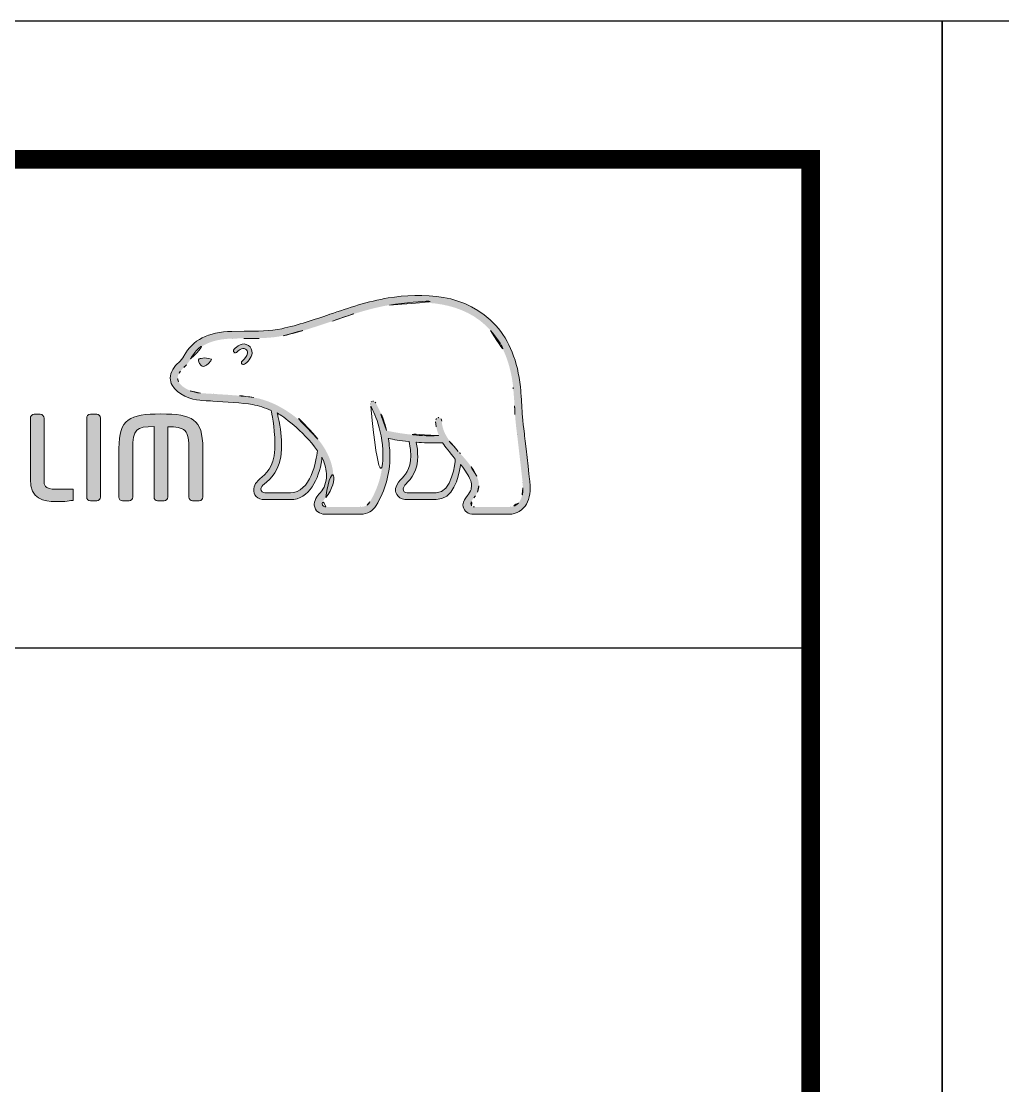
# Model space of a CAD drawing. Extents: x 16296675745 to 16296677481, y -37409619395 to -37409618123.
# Drawn here: x 16296676390.7 to 16296676469.4, y -37409618310.9 to -37409618225.6 of the extents above; entities that cross this region are included whole.
import ezdxf

# ---------------------------------------------------------------- set-up
doc = ezdxf.new("R2010")
doc.units = 0
doc.header["$LTSCALE"] = 10
doc.header["$MEASUREMENT"] = 0
doc.layers.get('0').update_dxf_attribs({"linetype": 'CONTINUOUS'})
doc.layers.add('레이어 1', color=7, linetype='CONTINUOUS', lineweight=0)

msp = doc.modelspace()

# ---------------------------------------------------------------- hatches: boundary and pattern name
at = {"layer": '레이어 1'}
h = msp.add_hatch(color=5, dxfattribs=at)
h.dxf.hatch_style = 1
edge = h.paths.add_edge_path(flags=16)
edge.add_spline(control_points=[(16296676430.548559, -37409618264.214821), (16296676430.26503, -37409618264.528687), (16296676429.90872, -37409618264.531502), (16296676429.893299, -37409618264.531502), (16296676429.893299, -37409618264.531502), (16296676427.039089, -37409618264.531502), (16296676427.039089, -37409618264.531502), (16296676426.934231, -37409618264.531502), (16296676426.854099, -37409618264.505203), (16296676426.80221, -37409618264.453979), (16296676426.75889, -37409618264.411552), (16296676426.73785, -37409618264.347023), (16296676426.73785, -37409618264.267067), (16296676426.73785, -37409618264.10611), (16296676426.85535, -37409618263.958122), (16296676426.980181, -37409618263.801018), (16296676427.0959, -37409618263.652344), (16296676427.205839, -37409618263.51136), (16296676427.267389, -37409618263.33812), (16296676427.42362, -37409618262.917664), (16296676427.40765, -37409618262.469116), (16296676427.2211, -37409618262.073914), (16296676426.884081, -37409618261.358856), (16296676426.384029, -37409618260.797073), (16296676425.89938, -37409618260.254204), (16296676425.89938, -37409618260.254204), (16296676425.73525, -37409618260.073959), (16296676425.73525, -37409618260.072197), (16296676425.105249, -37409618259.370163), (16296676424.454201, -37409618258.643867), (16296676424.40283, -37409618257.659157), (16296676424.391081, -37409618257.46418), (16296676424.300961, -37409618257.346352), (16296676424.175591, -37409618257.351624), (16296676424.175591, -37409618257.351624), (16296676423.99094, -37409618257.440323), (16296676423.986931, -37409618257.440323), (16296676423.936951, -37409618257.495399), (16296676423.909069, -37409618257.577431), (16296676423.909069, -37409618257.671791), (16296676423.909069, -37409618257.671791), (16296676423.91065, -37409618257.705093), (16296676423.91065, -37409618257.705452), (16296676423.9359, -37409618258.061394), (16296676424.020769, -37409618258.410667), (16296676424.169979, -37409618258.773262), (16296676424.169979, -37409618258.773262), (16296676424.184549, -37409618258.809753), (16296676424.184549, -37409618258.809753), (16296676424.184549, -37409618258.809753), (16296676424.14595, -37409618258.811142), (16296676424.14595, -37409618258.811142), (16296676422.313629, -37409618258.883743), (16296676420.517269, -37409618258.537971), (16296676419.98897, -37409618258.410667), (16296676419.66317, -37409618257.099823), (16296676419.13471, -37409618256.230827), (16296676419.11191, -37409618256.194008), (16296676419.070881, -37409618256.125977), (16296676419.005301, -37409618256.073708), (16296676418.942169, -37409618256.055473), (16296676418.942169, -37409618256.055473), (16296676418.787861, -37409618256.078621), (16296676418.76894, -37409618256.081078), (16296676418.75596, -37409618256.100357), (16296676418.72896, -37409618256.136833), (16296676418.66934, -37409618256.216797), (16296676418.66934, -37409618256.216797), (16296676418.661989, -37409618256.280968), (16296676418.661989, -37409618256.280968), (16296676418.661989, -37409618256.280968), (16296676418.710711, -37409618256.453499), (16296676418.710711, -37409618256.453499), (16296676418.7507, -37409618256.522591), (16296676419.69158, -37409618258.170807), (16296676419.69158, -37409618260.353813), (16296676419.69158, -37409618261.700432), (16296676419.33774, -37409618262.97094), (16296676418.639891, -37409618264.129623), (16296676418.473129, -37409618264.407692), (16296676418.253429, -37409618264.531502), (16296676417.926611, -37409618264.531502), (16296676417.926611, -37409618264.531502), (16296676415.11306, -37409618264.531502), (16296676415.11306, -37409618264.531502), (16296676415.019779, -37409618264.531502), (16296676414.825159, -37409618264.465912), (16296676414.825159, -37409618264.262497), (16296676414.825159, -37409618264.150291), (16296676414.929131, -37409618263.966179), (16296676415.102381, -37409618263.772263), (16296676416.27487, -37409618262.466667), (16296676415.598419, -37409618260.427437), (16296676414.473961, -37409618259.083977), (16296676413.387871, -37409618257.788208), (16296676411.615351, -37409618256.157516), (16296676409.33942, -37409618255.75248), (16296676408.53285, -37409618255.611526), (16296676407.20746, -37409618255.532982), (16296676406.13698, -37409618255.469467), (16296676406.13698, -37409618255.469467), (16296676405.054951, -37409618255.405312), (16296676405.054951, -37409618255.405312), (16296676404.499649, -37409618255.362877), (16296676403.581909, -37409618255.021317), (16296676403.302589, -37409618254.49247), (16296676403.184589, -37409618254.2733), (16296676403.19791, -37409618254.05098), (16296676403.34589, -37409618253.795326), (16296676403.439011, -37409618253.641037), (16296676403.56683, -37409618253.508476), (16296676403.727619, -37409618253.347153), (16296676403.905411, -37409618253.167259), (16296676404.088301, -37409618252.981049), (16296676404.23069, -37409618252.735573), (16296676404.23069, -37409618252.735573), (16296676404.27153, -37409618252.658783), (16296676404.27153, -37409618252.658783), (16296676404.814911, -37409618251.619347), (16296676405.93428, -37409618251.070518), (16296676407.599859, -37409618251.026337), (16296676407.599859, -37409618251.026337), (16296676408.539181, -37409618251.015823), (16296676408.539181, -37409618251.015823), (16296676409.57052, -37409618251.010567), (16296676410.74077, -37409618251.004601), (16296676411.702311, -37409618250.797691), (16296676413.052799, -37409618250.507332), (16296676414.40766, -37409618250.044434), (16296676415.603319, -37409618249.63694), (16296676415.603319, -37409618249.63694), (16296676415.64155, -37409618249.624321), (16296676415.64155, -37409618249.624321), (16296676417.120371, -37409618249.118629), (16296676418.64971, -37409618248.595741), (16296676420.213039, -37409618248.341164), (16296676422.715, -37409618247.92701), (16296676426.150801, -37409618247.940681), (16296676428.31242, -37409618250.367409), (16296676429.311529, -37409618251.490967), (16296676429.92697, -37409618253.036102), (16296676430.138781, -37409618254.961014), (16296676430.138781, -37409618254.961014), (16296676430.13073, -37409618254.954689), (16296676430.123341, -37409618254.948036), (16296676430.14052, -37409618254.986229), (16296676430.15667, -37409618255.202278), (16296676430.245741, -37409618256.426857), (16296676430.271339, -37409618257.015648), (16296676430.298349, -37409618257.624428), (16296676430.45229, -37409618258.75399), (16296676430.45229, -37409618258.75399), (16296676430.88854, -37409618262.531532), (16296676430.88854, -37409618262.531532), (16296676430.88854, -37409618262.531532), (16296676430.91449, -37409618262.990593), (16296676430.91449, -37409618262.990593), (16296676430.91449, -37409618263.532753), (16296676430.79175, -37409618263.944801), (16296676430.548559, -37409618264.214821)], knot_values=[0, 0, 0, 0, 1, 1, 1, 2, 2, 2, 3, 3, 3, 4, 4, 4, 5, 5, 5, 6, 6, 6, 7, 7, 7, 8, 8, 8, 9, 9, 9, 10, 10, 10, 11, 11, 11, 12, 12, 12, 13, 13, 13, 14, 14, 14, 15, 15, 15, 16, 16, 16, 17, 17, 17, 18, 18, 18, 19, 19, 19, 20, 20, 20, 21, 21, 21, 22, 22, 22, 23, 23, 23, 24, 24, 24, 25, 25, 25, 26, 26, 26, 27, 27, 27, 28, 28, 28, 29, 29, 29, 30, 30, 30, 31, 31, 31, 32, 32, 32, 33, 33, 33, 34, 34, 34, 35, 35, 35, 36, 36, 36, 37, 37, 37, 38, 38, 38, 39, 39, 39, 40, 40, 40, 41, 41, 41, 42, 42, 42, 43, 43, 43, 44, 44, 44, 45, 45, 45, 46, 46, 46, 47, 47, 47, 48, 48, 48, 49, 49, 49, 50, 50, 50, 51, 51, 51, 52, 52, 52, 53, 53, 53, 53], degree=3, periodic=0)
edge = h.paths.add_edge_path(flags=16)
edge.add_spline(control_points=[(16296676423.950451, -37409618263.39843), (16296676423.950451, -37409618263.39843), (16296676421.622089, -37409618263.39843), (16296676421.622089, -37409618263.39843), (16296676421.449909, -37409618263.39843), (16296676421.313841, -37409618263.260963), (16296676421.313841, -37409618263.085609), (16296676421.313841, -37409618262.963226), (16296676421.420099, -37409618262.807533), (16296676421.52058, -37409618262.700569), (16296676421.994181, -37409618262.247139), (16296676422.47864, -37409618261.622932), (16296676422.47864, -37409618260.437973), (16296676422.47864, -37409618260.437973), (16296676422.44865, -37409618259.899673), (16296676422.44865, -37409618259.897583), (16296676422.44865, -37409618259.897583), (16296676422.363079, -37409618259.373993), (16296676422.363079, -37409618259.373993), (16296676422.363079, -37409618259.373993), (16296676422.357109, -37409618259.341011), (16296676422.357109, -37409618259.341011), (16296676422.357109, -37409618259.341011), (16296676422.391479, -37409618259.343483), (16296676422.391479, -37409618259.343483), (16296676422.82564, -37409618259.374687), (16296676423.670429, -37409618259.421692), (16296676424.476999, -37409618259.383461), (16296676424.681801, -37409618259.709244), (16296676425.011801, -37409618260.128304), (16296676425.493641, -37409618260.6866), (16296676425.471531, -37409618260.964348), (16296676425.241489, -37409618263.39843), (16296676423.950451, -37409618263.39843)], knot_values=[0, 0, 0, 0, 1, 1, 1, 2, 2, 2, 3, 3, 3, 4, 4, 4, 5, 5, 5, 6, 6, 6, 7, 7, 7, 8, 8, 8, 9, 9, 9, 10, 10, 10, 11, 11, 11, 11], degree=3, periodic=0)
edge = h.paths.add_edge_path(flags=16)
edge.add_spline(control_points=[(16296676412.267269, -37409618263.39843), (16296676412.267269, -37409618263.39843), (16296676410.223499, -37409618263.39843), (16296676410.223499, -37409618263.39843), (16296676410.07025, -37409618263.39843), (16296676409.90542, -37409618263.272179), (16296676409.90542, -37409618263.085609), (16296676409.90542, -37409618262.972366), (16296676410.00045, -37409618262.832077), (16296676410.1737, -37409618262.692848), (16296676410.69095, -37409618262.2808), (16296676411.47473, -37409618261.65728), (16296676411.559601, -37409618259.935768), (16296676411.559601, -37409618259.935768), (16296676411.571329, -37409618259.466209), (16296676411.571329, -37409618259.466209), (16296676411.571329, -37409618258.733994), (16296676411.40354, -37409618257.849937), (16296676411.244341, -37409618257.059837), (16296676411.244341, -37409618257.059837), (16296676411.21837, -37409618256.979187), (16296676411.21837, -37409618256.979187), (16296676411.21837, -37409618256.979187), (16296676411.28536, -37409618257.031441), (16296676411.28536, -37409618257.031441), (16296676411.59009, -37409618257.219048), (16296676413.259359, -37409618258.350349), (16296676414.443979, -37409618260.021721), (16296676414.34577, -37409618260.812843), (16296676413.89971, -37409618263.39843), (16296676412.267269, -37409618263.39843)], knot_values=[0, 0, 0, 0, 1, 1, 1, 2, 2, 2, 3, 3, 3, 4, 4, 4, 5, 5, 5, 6, 6, 6, 7, 7, 7, 8, 8, 8, 9, 9, 9, 10, 10, 10, 10], degree=3, periodic=0)
edge = h.paths.add_edge_path()
edge.add_spline(control_points=[(16296676431.46542, -37409618262.474388), (16296676431.464701, -37409618262.469116), (16296676431.031269, -37409618258.675438), (16296676431.031269, -37409618258.675438), (16296676430.870819, -37409618257.541679), (16296676430.84767, -37409618256.937103), (16296676430.82682, -37409618256.40126), (16296676430.82682, -37409618256.40126), (16296676430.719521, -37409618254.903481), (16296676430.719521, -37409618254.902428), (16296676430.49122, -37409618252.852348), (16296676429.82774, -37409618251.196419), (16296676428.746571, -37409618249.985512), (16296676426.41102, -37409618247.361343), (16296676422.76515, -37409618247.333633), (16296676420.116791, -37409618247.770241), (16296676418.492599, -37409618248.038872), (16296676416.94013, -37409618248.568764), (16296676415.43919, -37409618249.082153), (16296676415.43919, -37409618249.082153), (16296676415.39081, -37409618249.099327), (16296676415.39081, -37409618249.099327), (16296676414.21744, -37409618249.499451), (16296676412.88587, -37409618249.955009), (16296676411.579241, -37409618250.233421), (16296676410.68149, -37409618250.425247), (16296676409.557199, -37409618250.434029), (16296676408.564051, -37409618250.439293), (16296676408.564051, -37409618250.439293), (16296676407.5811, -37409618250.45121), (16296676407.5811, -37409618250.45121), (16296676405.69232, -37409618250.497864), (16296676404.40583, -37409618251.151894), (16296676403.756029, -37409618252.394363), (16296676403.756029, -37409618252.394363), (16296676403.72674, -37409618252.44799), (16296676403.72674, -37409618252.44799), (16296676403.619261, -37409618252.63633), (16296676403.459869, -37409618252.796242), (16296676403.317141, -37409618252.939323), (16296676403.159861, -37409618253.097832), (16296676402.982599, -37409618253.275612), (16296676402.847231, -37409618253.505661), (16296676402.71133, -37409618253.736076), (16296676402.64278, -37409618253.96962), (16296676402.64278, -37409618254.198959), (16296676402.64278, -37409618254.391838), (16296676402.69116, -37409618254.581207), (16296676402.788321, -37409618254.762154), (16296676403.18985, -37409618255.520348), (16296676404.33518, -37409618255.929573), (16296676405.01865, -37409618255.978317), (16296676405.01865, -37409618255.978317), (16296676406.024759, -37409618256.041458), (16296676406.04878, -37409618256.043556), (16296676407.05472, -37409618256.100357), (16296676408.432369, -37409618256.17997), (16296676409.23667, -37409618256.321999), (16296676409.706949, -37409618256.405113), (16296676410.241381, -37409618256.573776), (16296676410.73374, -37409618256.805603), (16296676410.76881, -37409618256.933243), (16296676411.024441, -37409618258.069817), (16296676411.024441, -37409618259.466919), (16296676411.024441, -37409618259.466919), (16296676411.01358, -37409618259.910187), (16296676411.01358, -37409618259.910187), (16296676410.939409, -37409618261.3834), (16296676410.29714, -37409618261.898201), (16296676409.826521, -37409618262.274841), (16296676409.77882, -37409618262.31237), (16296676409.359409, -37409618262.660591), (16296676409.329241, -37409618263.079659), (16296676409.307859, -37409618263.316719), (16296676409.37571, -37409618263.532753), (16296676409.51967, -37409618263.688103), (16296676409.67572, -37409618263.856422), (16296676409.91297, -37409618263.941628), (16296676410.223499, -37409618263.941628), (16296676410.223499, -37409618263.941628), (16296676412.267269, -37409618263.941628), (16296676412.267269, -37409618263.941628), (16296676413.796961, -37409618263.941628), (16296676414.55373, -37409618262.294487), (16296676414.783939, -37409618260.751472), (16296676414.783939, -37409618260.751472), (16296676414.788691, -37409618260.534401), (16296676414.788691, -37409618260.534401), (16296676414.788691, -37409618260.534401), (16296676414.85182, -37409618260.643097), (16296676414.85182, -37409618260.643097), (16296676415.048, -37409618261.079697), (16296676415.166031, -37409618261.601532), (16296676415.166031, -37409618261.994629), (16296676415.166031, -37409618262.546272), (16296676414.995239, -37409618263.028107), (16296676414.670851, -37409618263.387199), (16296676414.58897, -37409618263.468224), (16296676414.179899, -37409618263.892189), (16296676414.179899, -37409618264.315468), (16296676414.179899, -37409618264.315468), (16296676414.18358, -37409618264.385262), (16296676414.18358, -37409618264.385262), (16296676414.241619, -37409618264.885338), (16296676414.646299, -37409618265.108711), (16296676415.02224, -37409618265.108711), (16296676415.02224, -37409618265.108711), (16296676417.926611, -37409618265.108711), (16296676417.926611, -37409618265.108711), (16296676418.450871, -37409618265.108711), (16296676418.86869, -37409618264.872688), (16296676419.13714, -37409618264.427353), (16296676419.87623, -37409618263.200287), (16296676420.25075, -37409618261.867699), (16296676420.25075, -37409618260.467773), (16296676420.25075, -37409618260.030823), (16296676420.209539, -37409618259.564407), (16296676420.128889, -37409618259.080467), (16296676420.128889, -37409618259.080467), (16296676420.12187, -37409618259.041893), (16296676420.12187, -37409618259.041893), (16296676420.12187, -37409618259.041893), (16296676420.16044, -37409618259.049957), (16296676420.16044, -37409618259.049957), (16296676420.50989, -37409618259.117638), (16296676421.07205, -37409618259.215134), (16296676421.766741, -37409618259.290169), (16296676421.766741, -37409618259.290169), (16296676421.78693, -37409618259.292633), (16296676421.78693, -37409618259.292633), (16296676421.78693, -37409618259.292633), (16296676421.880381, -37409618259.824982), (16296676421.880381, -37409618259.824982), (16296676421.880381, -37409618259.824982), (16296676421.900881, -37409618259.95121), (16296676421.900881, -37409618259.953323), (16296676421.900881, -37409618259.953323), (16296676421.928591, -37409618260.424294), (16296676421.928591, -37409618260.424294), (16296676421.928591, -37409618261.55455), (16296676421.41518, -37409618262.046204), (16296676421.1392, -37409618262.309914), (16296676421.13533, -37409618262.313423), (16296676420.750299, -37409618262.704773), (16296676420.708561, -37409618263.051949), (16296676420.708561, -37409618263.051949), (16296676420.69524, -37409618263.158569), (16296676420.69524, -37409618263.158569), (16296676420.69524, -37409618263.267632), (16296676420.72328, -37409618263.481537), (16296676420.914049, -37409618263.678627), (16296676421.082041, -37409618263.85363), (16296676421.34207, -37409618263.941628), (16296676421.687851, -37409618263.941628), (16296676421.687851, -37409618263.941628), (16296676423.950451, -37409618263.941628), (16296676423.950451, -37409618263.941628), (16296676425.3246, -37409618263.941628), (16296676425.73823, -37409618262.194542), (16296676425.90498, -37409618261.215424), (16296676425.90498, -37409618261.215424), (16296676425.91271, -37409618261.114433), (16296676425.91271, -37409618261.114433), (16296676425.91271, -37409618261.114433), (16296676425.967051, -37409618261.188423), (16296676425.967051, -37409618261.188423), (16296676426.283911, -37409618261.593117), (16296676426.561819, -37409618262.043037), (16296676426.695589, -37409618262.322899), (16296676426.7659, -37409618262.468407), (16296676426.80378, -37409618262.630089), (16296676426.80378, -37409618262.792107), (16296676426.80378, -37409618262.792107), (16296676426.752581, -37409618263.119637), (16296676426.752581, -37409618263.119637), (16296676426.699631, -37409618263.297432), (16296676426.578291, -37409618263.461197), (16296676426.459591, -37409618263.619713), (16296676426.28546, -37409618263.845901), (16296676426.105909, -37409618264.080513), (16296676426.105909, -37409618264.365257), (16296676426.105909, -37409618264.365257), (16296676426.122761, -37409618264.522018), (16296676426.122761, -37409618264.522018), (16296676426.205509, -37409618264.900047), (16296676426.511841, -37409618265.108711), (16296676426.984739, -37409618265.108711), (16296676426.984739, -37409618265.108711), (16296676429.891899, -37409618265.108711), (16296676429.891899, -37409618265.108711), (16296676429.955709, -37409618265.108711), (16296676430.52383, -37409618265.094688), (16296676430.96884, -37409618264.613197), (16296676431.32408, -37409618264.228508), (16296676431.49662, -37409618263.699654), (16296676431.49662, -37409618262.997597), (16296676431.49662, -37409618262.997597), (16296676431.465759, -37409618262.476837), (16296676431.46542, -37409618262.474388)], knot_values=[0, 0, 0, 0, 1, 1, 1, 2, 2, 2, 3, 3, 3, 4, 4, 4, 5, 5, 5, 6, 6, 6, 7, 7, 7, 8, 8, 8, 9, 9, 9, 10, 10, 10, 11, 11, 11, 12, 12, 12, 13, 13, 13, 14, 14, 14, 15, 15, 15, 16, 16, 16, 17, 17, 17, 18, 18, 18, 19, 19, 19, 20, 20, 20, 21, 21, 21, 22, 22, 22, 23, 23, 23, 24, 24, 24, 25, 25, 25, 26, 26, 26, 27, 27, 27, 28, 28, 28, 29, 29, 29, 30, 30, 30, 31, 31, 31, 32, 32, 32, 33, 33, 33, 34, 34, 34, 35, 35, 35, 36, 36, 36, 37, 37, 37, 38, 38, 38, 39, 39, 39, 40, 40, 40, 41, 41, 41, 42, 42, 42, 43, 43, 43, 44, 44, 44, 45, 45, 45, 46, 46, 46, 47, 47, 47, 48, 48, 48, 49, 49, 49, 50, 50, 50, 51, 51, 51, 52, 52, 52, 53, 53, 53, 54, 54, 54, 55, 55, 55, 56, 56, 56, 57, 57, 57, 58, 58, 58, 59, 59, 59, 60, 60, 60, 61, 61, 61, 62, 62, 62, 63, 63, 63, 64, 64, 64, 65, 65, 65, 66, 66, 66, 66], degree=3, periodic=0)
edge = h.paths.add_edge_path(flags=0)
edge.add_spline(control_points=[(16296676404.9692, -37409618252.663322), (16296676404.9692, -37409618252.663322), (16296676405.39213, -37409618252.472214), (16296676405.916059, -37409618252.674187), (16296676405.916059, -37409618252.674187), (16296676405.98093, -37409618252.701897), (16296676405.89642, -37409618252.821487), (16296676405.641291, -37409618253.164452), (16296676405.389851, -37409618253.238457), (16296676405.389851, -37409618253.238457), (16296676405.389851, -37409618253.238457), (16296676405.20768, -37409618253.30262), (16296676405.10528, -37409618253.178467), (16296676404.898371, -37409618252.935806), (16296676404.892071, -37409618252.794487), (16296676404.892071, -37409618252.794487), (16296676404.892071, -37409618252.794487), (16296676404.87067, -37409618252.689629), (16296676404.9692, -37409618252.663322)], knot_values=[0, 0, 0, 0, 1, 1, 1, 2, 2, 2, 3, 3, 3, 4, 4, 4, 5, 5, 5, 6, 6, 6, 6], degree=3, periodic=0)
edge = h.paths.add_edge_path(flags=0)
edge.add_spline(control_points=[(16296676407.76012, -37409618251.885513), (16296676407.69681, -37409618251.954597), (16296676407.69191, -37409618252.069633), (16296676407.76012, -37409618252.130287), (16296676407.825359, -37409618252.189201), (16296676407.93844, -37409618252.173767), (16296676408.00156, -37409618252.104347), (16296676408.035231, -37409618252.069633), (16296676408.38241, -37409618251.65757), (16296676408.68189, -37409618251.868317), (16296676408.7913, -37409618251.946892), (16296676408.83654, -37409618252.058403), (16296676408.820419, -37409618252.202522), (16296676408.794809, -37409618252.433617), (16296676408.5944, -37409618252.695953), (16296676408.4543, -37409618252.785713), (16296676408.375931, -37409618252.833412), (16296676408.3242, -37409618252.935806), (16296676408.36137, -37409618253.018578), (16296676408.39819, -37409618253.100983), (16296676408.50305, -37409618253.125542), (16296676408.5872, -37409618253.08625), (16296676408.83794, -37409618252.966316), (16296676409.1541, -37409618252.565842), (16296676409.197399, -37409618252.192368), (16296676409.226151, -37409618251.932159), (16296676409.109369, -37409618251.719643), (16296676408.901409, -37409618251.576233), (16296676408.4543, -37409618251.25885), (16296676407.94755, -37409618251.68351), (16296676407.76012, -37409618251.885513)], knot_values=[0, 0, 0, 0, 1, 1, 1, 2, 2, 2, 3, 3, 3, 4, 4, 4, 5, 5, 5, 6, 6, 6, 7, 7, 7, 8, 8, 8, 9, 9, 9, 10, 10, 10, 10], degree=3, periodic=0)
edge = h.paths.add_edge_path(flags=0)
edge.add_spline(control_points=[(16296676407.702959, -37409618252.195168), (16296676407.702959, -37409618252.195168), (16296676407.702959, -37409618252.195168), (16296676407.702959, -37409618252.195168), (16296676407.702959, -37409618252.195168), (16296676407.702959, -37409618252.195168), (16296676407.702959, -37409618252.195168)], knot_values=[0, 0, 0, 0, 1, 1, 1, 2, 2, 2, 2], degree=3, periodic=0)
h = msp.add_hatch(color=5, dxfattribs=at)
h.dxf.hatch_style = 2
edge = h.paths.add_edge_path()
edge.add_spline(control_points=[(16296676407.76012, -37409618251.885513), (16296676407.69681, -37409618251.954597), (16296676407.69191, -37409618252.069633), (16296676407.76012, -37409618252.130287), (16296676407.825359, -37409618252.189201), (16296676407.93844, -37409618252.173767), (16296676408.00156, -37409618252.104347), (16296676408.035231, -37409618252.069633), (16296676408.38241, -37409618251.65757), (16296676408.68189, -37409618251.868317), (16296676408.7913, -37409618251.946892), (16296676408.83654, -37409618252.058403), (16296676408.820419, -37409618252.202522), (16296676408.794809, -37409618252.433617), (16296676408.5944, -37409618252.695953), (16296676408.4543, -37409618252.785713), (16296676408.375931, -37409618252.833412), (16296676408.3242, -37409618252.935806), (16296676408.36137, -37409618253.018578), (16296676408.39819, -37409618253.100983), (16296676408.50305, -37409618253.125542), (16296676408.5872, -37409618253.08625), (16296676408.83794, -37409618252.966316), (16296676409.1541, -37409618252.565842), (16296676409.197399, -37409618252.192368), (16296676409.226151, -37409618251.932159), (16296676409.109369, -37409618251.719643), (16296676408.901409, -37409618251.576233), (16296676408.4543, -37409618251.25885), (16296676407.94755, -37409618251.68351), (16296676407.76012, -37409618251.885513)], knot_values=[0, 0, 0, 0, 1, 1, 1, 2, 2, 2, 3, 3, 3, 4, 4, 4, 5, 5, 5, 6, 6, 6, 7, 7, 7, 8, 8, 8, 9, 9, 9, 10, 10, 10, 10], degree=3, periodic=0)
h = msp.add_hatch(color=5, dxfattribs=at)
h.dxf.hatch_style = 2
edge = h.paths.add_edge_path()
edge.add_spline(control_points=[(16296676404.9692, -37409618252.663322), (16296676404.9692, -37409618252.663322), (16296676405.39213, -37409618252.472214), (16296676405.916059, -37409618252.674187), (16296676405.916059, -37409618252.674187), (16296676405.98093, -37409618252.701897), (16296676405.89642, -37409618252.821487), (16296676405.641291, -37409618253.164452), (16296676405.389851, -37409618253.238457), (16296676405.389851, -37409618253.238457), (16296676405.389851, -37409618253.238457), (16296676405.20768, -37409618253.30262), (16296676405.10528, -37409618253.178467), (16296676404.898371, -37409618252.935806), (16296676404.892071, -37409618252.794487), (16296676404.892071, -37409618252.794487), (16296676404.892071, -37409618252.794487), (16296676404.87067, -37409618252.689629), (16296676404.9692, -37409618252.663322)], knot_values=[0, 0, 0, 0, 1, 1, 1, 2, 2, 2, 3, 3, 3, 4, 4, 4, 5, 5, 5, 6, 6, 6, 6], degree=3, periodic=0)
h = msp.add_hatch(color=5, dxfattribs=at)
h.dxf.hatch_style = 2
edge = h.paths.add_edge_path()
edge.add_spline(control_points=[(16296676391.73864, -37409618257.10334), (16296676391.56839, -37409618257.10334), (16296676391.424089, -37409618257.243958), (16296676391.424089, -37409618257.410873), (16296676391.424089, -37409618257.410873), (16296676391.424089, -37409618262.305023), (16296676391.424089, -37409618262.305023), (16296676391.424089, -37409618263.900963), (16296676392.513309, -37409618264.10611), (16296676393.46154, -37409618264.10611), (16296676394.157301, -37409618264.10611), (16296676394.33581, -37409618264.076637), (16296676394.541821, -37409618264.042267), (16296676394.541821, -37409618264.042267), (16296676394.66194, -37409618264.023354), (16296676394.66194, -37409618264.023354), (16296676394.660179, -37409618264.024063), (16296676394.820971, -37409618264.004066), (16296676394.820971, -37409618264.004066), (16296676394.820971, -37409618264.004066), (16296676394.86867, -37409618263.997749), (16296676394.86867, -37409618263.997749), (16296676394.86867, -37409618263.997749), (16296676394.86867, -37409618263.114021), (16296676394.86867, -37409618263.114021), (16296676394.86867, -37409618263.114021), (16296676393.472071, -37409618263.114021), (16296676393.472071, -37409618263.114021), (16296676392.52733, -37409618263.114021), (16296676392.52733, -37409618262.757393), (16296676392.52733, -37409618262.41127), (16296676392.52733, -37409618262.41127), (16296676392.52733, -37409618257.410873), (16296676392.52733, -37409618257.410873), (16296676392.52733, -37409618257.243958), (16296676392.384239, -37409618257.10334), (16296676392.21452, -37409618257.10334), (16296676392.21452, -37409618257.10334), (16296676391.73864, -37409618257.10334), (16296676391.73864, -37409618257.10334)], knot_values=[0, 0, 0, 0, 1, 1, 1, 2, 2, 2, 3, 3, 3, 4, 4, 4, 5, 5, 5, 6, 6, 6, 7, 7, 7, 8, 8, 8, 9, 9, 9, 10, 10, 10, 11, 11, 11, 12, 12, 12, 13, 13, 13, 13], degree=3, periodic=0)
h = msp.add_hatch(color=5, dxfattribs=at)
h.dxf.hatch_style = 2
edge = h.paths.add_edge_path()
edge.add_spline(control_points=[(16296676396.234051, -37409618257.10334), (16296676396.050289, -37409618257.10334), (16296676395.940531, -37409618257.255173), (16296676395.940531, -37409618257.401756), (16296676395.940531, -37409618257.401756), (16296676395.940531, -37409618263.737556), (16296676395.940531, -37409618263.737556), (16296676395.940531, -37409618263.906212), (16296676396.072399, -37409618264.043327), (16296676396.234051, -37409618264.043327), (16296676396.234051, -37409618264.043327), (16296676396.74814, -37409618264.043327), (16296676396.74814, -37409618264.043327), (16296676396.932261, -37409618264.043327), (16296676397.0422, -37409618263.888344), (16296676397.0422, -37409618263.737556), (16296676397.0422, -37409618263.737556), (16296676397.0422, -37409618257.401756), (16296676397.0422, -37409618257.401756), (16296676397.0422, -37409618257.234467), (16296676396.91334, -37409618257.10334), (16296676396.74814, -37409618257.10334), (16296676396.74814, -37409618257.10334), (16296676396.234051, -37409618257.10334), (16296676396.234051, -37409618257.10334)], knot_values=[0, 0, 0, 0, 1, 1, 1, 2, 2, 2, 3, 3, 3, 4, 4, 4, 5, 5, 5, 6, 6, 6, 7, 7, 7, 8, 8, 8, 8], degree=3, periodic=0)
h = msp.add_hatch(color=5, dxfattribs=at)
h.dxf.hatch_style = 2
edge = h.paths.add_edge_path()
edge.add_spline(control_points=[(16296676398.524019, -37409618259.837936), (16296676398.524019, -37409618259.837936), (16296676398.524019, -37409618263.737556), (16296676398.524019, -37409618263.737556), (16296676398.524019, -37409618263.906212), (16296676398.656561, -37409618264.043327), (16296676398.81929, -37409618264.043327), (16296676398.81929, -37409618264.043327), (16296676399.341101, -37409618264.043327), (16296676399.341101, -37409618264.043327), (16296676399.525209, -37409618264.043327), (16296676399.635321, -37409618263.888344), (16296676399.635321, -37409618263.737556), (16296676399.635321, -37409618263.737556), (16296676399.635321, -37409618259.93438), (16296676399.635321, -37409618259.93438), (16296676399.635321, -37409618258.257423), (16296676399.919729, -37409618258.094353), (16296676401.337879, -37409618258.090492), (16296676401.337879, -37409618258.193604), (16296676401.337879, -37409618263.737556), (16296676401.337879, -37409618263.737556), (16296676401.337879, -37409618263.912537), (16296676401.463791, -37409618264.043327), (16296676401.630711, -37409618264.043327), (16296676401.630711, -37409618264.043327), (16296676402.143419, -37409618264.043327), (16296676402.143419, -37409618264.043327), (16296676402.326811, -37409618264.043327), (16296676402.43659, -37409618263.888344), (16296676402.43659, -37409618263.737556), (16296676402.43659, -37409618263.737556), (16296676402.43659, -37409618258.210777), (16296676402.43659, -37409618258.101372), (16296676403.100071, -37409618258.103813), (16296676403.56613, -37409618258.158524), (16296676403.818451, -37409618258.410667), (16296676404.084261, -37409618258.676117), (16296676404.136169, -37409618259.171303), (16296676404.136169, -37409618259.93438), (16296676404.136169, -37409618259.93438), (16296676404.136169, -37409618263.737556), (16296676404.136169, -37409618263.737556), (16296676404.136169, -37409618263.903084), (16296676404.271709, -37409618264.043327), (16296676404.431971, -37409618264.043327), (16296676404.431971, -37409618264.043327), (16296676404.95624, -37409618264.043327), (16296676404.95624, -37409618264.043327), (16296676405.138069, -37409618264.043327), (16296676405.25045, -37409618263.884827), (16296676405.25045, -37409618263.737556), (16296676405.25045, -37409618263.737556), (16296676405.25045, -37409618259.837936), (16296676405.25045, -37409618259.837936), (16296676405.25045, -37409618257.474358), (16296676404.412331, -37409618257.07386), (16296676401.89337, -37409618257.07386), (16296676399.365299, -37409618257.07386), (16296676398.524019, -37409618257.474358), (16296676398.524019, -37409618259.837936)], knot_values=[0, 0, 0, 0, 1, 1, 1, 2, 2, 2, 3, 3, 3, 4, 4, 4, 5, 5, 5, 6, 6, 6, 7, 7, 7, 8, 8, 8, 9, 9, 9, 10, 10, 10, 11, 11, 11, 12, 12, 12, 13, 13, 13, 14, 14, 14, 15, 15, 15, 16, 16, 16, 17, 17, 17, 18, 18, 18, 19, 19, 19, 20, 20, 20, 20], degree=3, periodic=0)

# ---------------------------------------------------------------- linework, layer by layer
at = {"color": 5}
msp.add_line((16296676412.17671, -37409618263.941628), (16296676412.17671, -37409618263.941628), dxfattribs=at)
at = {"color": 5, "ltscale": 40}
msp.add_line((16296676453.98695, -37409618275.843933), (16296676349.94385, -37409618275.843933), dxfattribs=at)
at = {"ltscale": 0.5}
for points in [[(16296675813.518641, -37409618702.581497), (16296676464.518641, -37409618702.581497), (16296676464.518641, -37409618225.581497), (16296675813.518641, -37409618225.581497)], [(16296676464.518641, -37409618702.581497), (16296677115.518641, -37409618702.581497), (16296677115.518641, -37409618225.581497), (16296676464.518641, -37409618225.581497)]]:
    msp.add_lwpolyline(points, close=True, dxfattribs=at)
at = {"color": 5, "linetype": 'ByBlock', "lineweight": 200, "const_width": 1.5}
msp.add_lwpolyline([(16296675823.98683, -37409618682.156776), (16296676453.98683, -37409618682.156776), (16296676453.98683, -37409618236.656776), (16296675823.98683, -37409618236.656776)], close=True, dxfattribs=at)
at = {"layer": '레이어 1', "color": 5}
for points, knots in [([(16296676431.46542, -37409618262.474388), (16296676431.464701, -37409618262.469116), (16296676431.031269, -37409618258.675438), (16296676431.031269, -37409618258.675438), (16296676430.870819, -37409618257.541679), (16296676430.84767, -37409618256.937103), (16296676430.82682, -37409618256.40126), (16296676430.82682, -37409618256.40126), (16296676430.719521, -37409618254.903481), (16296676430.719521, -37409618254.902428), (16296676430.49122, -37409618252.852348), (16296676429.82774, -37409618251.196419), (16296676428.746571, -37409618249.985512), (16296676426.41102, -37409618247.361343), (16296676422.76515, -37409618247.333633), (16296676420.116791, -37409618247.770241), (16296676418.492599, -37409618248.038872), (16296676416.94013, -37409618248.568764), (16296676415.43919, -37409618249.082153), (16296676415.43919, -37409618249.082153), (16296676415.39081, -37409618249.099327), (16296676415.39081, -37409618249.099327), (16296676414.21744, -37409618249.499451), (16296676412.88587, -37409618249.955009), (16296676411.579241, -37409618250.233421), (16296676410.68149, -37409618250.425247), (16296676409.557199, -37409618250.434029), (16296676408.564051, -37409618250.439293), (16296676408.564051, -37409618250.439293), (16296676407.5811, -37409618250.45121), (16296676407.5811, -37409618250.45121), (16296676405.69232, -37409618250.497864), (16296676404.40583, -37409618251.151894), (16296676403.756029, -37409618252.394363), (16296676403.756029, -37409618252.394363), (16296676403.72674, -37409618252.44799), (16296676403.72674, -37409618252.44799), (16296676403.619261, -37409618252.63633), (16296676403.459869, -37409618252.796242), (16296676403.317141, -37409618252.939323), (16296676403.159861, -37409618253.097832), (16296676402.982599, -37409618253.275612), (16296676402.847231, -37409618253.505661), (16296676402.71133, -37409618253.736076), (16296676402.64278, -37409618253.96962), (16296676402.64278, -37409618254.198959), (16296676402.64278, -37409618254.391838), (16296676402.69116, -37409618254.581207), (16296676402.788321, -37409618254.762154), (16296676403.18985, -37409618255.520348), (16296676404.33518, -37409618255.929573), (16296676405.01865, -37409618255.978317), (16296676405.01865, -37409618255.978317), (16296676406.024759, -37409618256.041458), (16296676406.04878, -37409618256.043556), (16296676407.05472, -37409618256.100357), (16296676408.432369, -37409618256.17997), (16296676409.23667, -37409618256.321999), (16296676409.706949, -37409618256.405113), (16296676410.241381, -37409618256.573776), (16296676410.73374, -37409618256.805603), (16296676410.76881, -37409618256.933243), (16296676411.024441, -37409618258.069817), (16296676411.024441, -37409618259.466919), (16296676411.024441, -37409618259.466919), (16296676411.01358, -37409618259.910187), (16296676411.01358, -37409618259.910187), (16296676410.939409, -37409618261.3834), (16296676410.29714, -37409618261.898201), (16296676409.826521, -37409618262.274841), (16296676409.77882, -37409618262.31237), (16296676409.359409, -37409618262.660591), (16296676409.329241, -37409618263.079659), (16296676409.307859, -37409618263.316719), (16296676409.37571, -37409618263.532753), (16296676409.51967, -37409618263.688103), (16296676409.67572, -37409618263.856422), (16296676409.91297, -37409618263.941628), (16296676410.223499, -37409618263.941628), (16296676410.223499, -37409618263.941628), (16296676412.267269, -37409618263.941628), (16296676412.267269, -37409618263.941628), (16296676413.796961, -37409618263.941628), (16296676414.55373, -37409618262.294487), (16296676414.783939, -37409618260.751472), (16296676414.783939, -37409618260.751472), (16296676414.788691, -37409618260.534401), (16296676414.788691, -37409618260.534401), (16296676414.788691, -37409618260.534401), (16296676414.85182, -37409618260.643097), (16296676414.85182, -37409618260.643097), (16296676415.048, -37409618261.079697), (16296676415.166031, -37409618261.601532), (16296676415.166031, -37409618261.994629), (16296676415.166031, -37409618262.546272), (16296676414.995239, -37409618263.028107), (16296676414.670851, -37409618263.387199), (16296676414.58897, -37409618263.468224), (16296676414.179899, -37409618263.892189), (16296676414.179899, -37409618264.315468), (16296676414.179899, -37409618264.315468), (16296676414.18358, -37409618264.385262), (16296676414.18358, -37409618264.385262), (16296676414.241619, -37409618264.885338), (16296676414.646299, -37409618265.108711), (16296676415.02224, -37409618265.108711), (16296676415.02224, -37409618265.108711), (16296676417.926611, -37409618265.108711), (16296676417.926611, -37409618265.108711), (16296676418.450871, -37409618265.108711), (16296676418.86869, -37409618264.872688), (16296676419.13714, -37409618264.427353), (16296676419.87623, -37409618263.200287), (16296676420.25075, -37409618261.867699), (16296676420.25075, -37409618260.467773), (16296676420.25075, -37409618260.030823), (16296676420.209539, -37409618259.564407), (16296676420.128889, -37409618259.080467), (16296676420.128889, -37409618259.080467), (16296676420.12187, -37409618259.041893), (16296676420.12187, -37409618259.041893), (16296676420.12187, -37409618259.041893), (16296676420.16044, -37409618259.049957), (16296676420.16044, -37409618259.049957), (16296676420.50989, -37409618259.117638), (16296676421.07205, -37409618259.215134), (16296676421.766741, -37409618259.290169), (16296676421.766741, -37409618259.290169), (16296676421.78693, -37409618259.292633), (16296676421.78693, -37409618259.292633), (16296676421.78693, -37409618259.292633), (16296676421.880381, -37409618259.824982), (16296676421.880381, -37409618259.824982), (16296676421.880381, -37409618259.824982), (16296676421.900881, -37409618259.95121), (16296676421.900881, -37409618259.953323), (16296676421.900881, -37409618259.953323), (16296676421.928591, -37409618260.424294), (16296676421.928591, -37409618260.424294), (16296676421.928591, -37409618261.55455), (16296676421.41518, -37409618262.046204), (16296676421.1392, -37409618262.309914), (16296676421.13533, -37409618262.313423), (16296676420.750299, -37409618262.704773), (16296676420.708561, -37409618263.051949), (16296676420.708561, -37409618263.051949), (16296676420.69524, -37409618263.158569), (16296676420.69524, -37409618263.158569), (16296676420.69524, -37409618263.267632), (16296676420.72328, -37409618263.481537), (16296676420.914049, -37409618263.678627), (16296676421.082041, -37409618263.85363), (16296676421.34207, -37409618263.941628), (16296676421.687851, -37409618263.941628), (16296676421.687851, -37409618263.941628), (16296676423.950451, -37409618263.941628), (16296676423.950451, -37409618263.941628), (16296676425.3246, -37409618263.941628), (16296676425.73823, -37409618262.194542), (16296676425.90498, -37409618261.215424), (16296676425.90498, -37409618261.215424), (16296676425.91271, -37409618261.114433), (16296676425.91271, -37409618261.114433), (16296676425.91271, -37409618261.114433), (16296676425.967051, -37409618261.188423), (16296676425.967051, -37409618261.188423), (16296676426.283911, -37409618261.593117), (16296676426.561819, -37409618262.043037), (16296676426.695589, -37409618262.322899), (16296676426.7659, -37409618262.468407), (16296676426.80378, -37409618262.630089), (16296676426.80378, -37409618262.792107), (16296676426.80378, -37409618262.792107), (16296676426.752581, -37409618263.119637), (16296676426.752581, -37409618263.119637), (16296676426.699631, -37409618263.297432), (16296676426.578291, -37409618263.461197), (16296676426.459591, -37409618263.619713), (16296676426.28546, -37409618263.845901), (16296676426.105909, -37409618264.080513), (16296676426.105909, -37409618264.365257), (16296676426.105909, -37409618264.365257), (16296676426.122761, -37409618264.522018), (16296676426.122761, -37409618264.522018), (16296676426.205509, -37409618264.900047), (16296676426.511841, -37409618265.108711), (16296676426.984739, -37409618265.108711), (16296676426.984739, -37409618265.108711), (16296676429.891899, -37409618265.108711), (16296676429.891899, -37409618265.108711), (16296676429.955709, -37409618265.108711), (16296676430.52383, -37409618265.094688), (16296676430.96884, -37409618264.613197), (16296676431.32408, -37409618264.228508), (16296676431.49662, -37409618263.699654), (16296676431.49662, -37409618262.997597), (16296676431.49662, -37409618262.997597), (16296676431.465759, -37409618262.476837), (16296676431.46542, -37409618262.474388)], [0, 0, 0, 0, 1, 1, 1, 2, 2, 2, 3, 3, 3, 4, 4, 4, 5, 5, 5, 6, 6, 6, 7, 7, 7, 8, 8, 8, 9, 9, 9, 10, 10, 10, 11, 11, 11, 12, 12, 12, 13, 13, 13, 14, 14, 14, 15, 15, 15, 16, 16, 16, 17, 17, 17, 18, 18, 18, 19, 19, 19, 20, 20, 20, 21, 21, 21, 22, 22, 22, 23, 23, 23, 24, 24, 24, 25, 25, 25, 26, 26, 26, 27, 27, 27, 28, 28, 28, 29, 29, 29, 30, 30, 30, 31, 31, 31, 32, 32, 32, 33, 33, 33, 34, 34, 34, 35, 35, 35, 36, 36, 36, 37, 37, 37, 38, 38, 38, 39, 39, 39, 40, 40, 40, 41, 41, 41, 42, 42, 42, 43, 43, 43, 44, 44, 44, 45, 45, 45, 46, 46, 46, 47, 47, 47, 48, 48, 48, 49, 49, 49, 50, 50, 50, 51, 51, 51, 52, 52, 52, 53, 53, 53, 54, 54, 54, 55, 55, 55, 56, 56, 56, 57, 57, 57, 58, 58, 58, 59, 59, 59, 60, 60, 60, 61, 61, 61, 62, 62, 62, 63, 63, 63, 64, 64, 64, 65, 65, 65, 66, 66, 66, 66]), ([(16296676407.76012, -37409618251.885513), (16296676407.69681, -37409618251.954597), (16296676407.69191, -37409618252.069633), (16296676407.76012, -37409618252.130287), (16296676407.825359, -37409618252.189201), (16296676407.93844, -37409618252.173767), (16296676408.00156, -37409618252.104347), (16296676408.035231, -37409618252.069633), (16296676408.38241, -37409618251.65757), (16296676408.68189, -37409618251.868317), (16296676408.7913, -37409618251.946892), (16296676408.83654, -37409618252.058403), (16296676408.820419, -37409618252.202522), (16296676408.794809, -37409618252.433617), (16296676408.5944, -37409618252.695953), (16296676408.4543, -37409618252.785713), (16296676408.375931, -37409618252.833412), (16296676408.3242, -37409618252.935806), (16296676408.36137, -37409618253.018578), (16296676408.39819, -37409618253.100983), (16296676408.50305, -37409618253.125542), (16296676408.5872, -37409618253.08625), (16296676408.83794, -37409618252.966316), (16296676409.1541, -37409618252.565842), (16296676409.197399, -37409618252.192368), (16296676409.226151, -37409618251.932159), (16296676409.109369, -37409618251.719643), (16296676408.901409, -37409618251.576233), (16296676408.4543, -37409618251.25885), (16296676407.94755, -37409618251.68351), (16296676407.76012, -37409618251.885513)], [0, 0, 0, 0, 1, 1, 1, 2, 2, 2, 3, 3, 3, 4, 4, 4, 5, 5, 5, 6, 6, 6, 7, 7, 7, 8, 8, 8, 9, 9, 9, 10, 10, 10, 10]), ([(16296676404.9692, -37409618252.663322), (16296676404.9692, -37409618252.663322), (16296676405.39213, -37409618252.472214), (16296676405.916059, -37409618252.674187), (16296676405.916059, -37409618252.674187), (16296676405.98093, -37409618252.701897), (16296676405.89642, -37409618252.821487), (16296676405.641291, -37409618253.164452), (16296676405.389851, -37409618253.238457), (16296676405.389851, -37409618253.238457), (16296676405.389851, -37409618253.238457), (16296676405.20768, -37409618253.30262), (16296676405.10528, -37409618253.178467), (16296676404.898371, -37409618252.935806), (16296676404.892071, -37409618252.794487), (16296676404.892071, -37409618252.794487), (16296676404.892071, -37409618252.794487), (16296676404.87067, -37409618252.689629), (16296676404.9692, -37409618252.663322)], [0, 0, 0, 0, 1, 1, 1, 2, 2, 2, 3, 3, 3, 4, 4, 4, 5, 5, 5, 6, 6, 6, 6]), ([(16296676407.702959, -37409618252.195168), (16296676407.702959, -37409618252.195168), (16296676407.702959, -37409618252.195168), (16296676407.702959, -37409618252.195168), (16296676407.702959, -37409618252.195168), (16296676407.702959, -37409618252.195168), (16296676407.702959, -37409618252.195168)], [0, 0, 0, 0, 1, 1, 1, 2, 2, 2, 2]), ([(16296676412.267269, -37409618263.39843), (16296676412.267269, -37409618263.39843), (16296676410.223499, -37409618263.39843), (16296676410.223499, -37409618263.39843), (16296676410.07025, -37409618263.39843), (16296676409.90542, -37409618263.272179), (16296676409.90542, -37409618263.085609), (16296676409.90542, -37409618262.972366), (16296676410.00045, -37409618262.832077), (16296676410.1737, -37409618262.692848), (16296676410.69095, -37409618262.2808), (16296676411.47473, -37409618261.65728), (16296676411.559601, -37409618259.935768), (16296676411.559601, -37409618259.935768), (16296676411.571329, -37409618259.466209), (16296676411.571329, -37409618259.466209), (16296676411.571329, -37409618258.733994), (16296676411.40354, -37409618257.849937), (16296676411.244341, -37409618257.059837), (16296676411.244341, -37409618257.059837), (16296676411.21837, -37409618256.979187), (16296676411.21837, -37409618256.979187), (16296676411.21837, -37409618256.979187), (16296676411.28536, -37409618257.031441), (16296676411.28536, -37409618257.031441), (16296676411.59009, -37409618257.219048), (16296676413.259359, -37409618258.350349), (16296676414.443979, -37409618260.021721), (16296676414.34577, -37409618260.812843), (16296676413.89971, -37409618263.39843), (16296676412.267269, -37409618263.39843)], [0, 0, 0, 0, 1, 1, 1, 2, 2, 2, 3, 3, 3, 4, 4, 4, 5, 5, 5, 6, 6, 6, 7, 7, 7, 8, 8, 8, 9, 9, 9, 10, 10, 10, 10]), ([(16296676418.710711, -37409618256.453499), (16296676418.7507, -37409618256.522591), (16296676419.69158, -37409618258.170807), (16296676419.69158, -37409618260.353813), (16296676419.69158, -37409618261.700432), (16296676419.33774, -37409618262.97094), (16296676418.639891, -37409618264.129623)], [24, 24, 24, 24, 25, 25, 25, 26, 26, 26, 26]), ([(16296676391.73864, -37409618257.10334), (16296676391.56839, -37409618257.10334), (16296676391.424089, -37409618257.243958), (16296676391.424089, -37409618257.410873), (16296676391.424089, -37409618257.410873), (16296676391.424089, -37409618262.305023), (16296676391.424089, -37409618262.305023), (16296676391.424089, -37409618263.900963), (16296676392.513309, -37409618264.10611), (16296676393.46154, -37409618264.10611), (16296676394.157301, -37409618264.10611), (16296676394.33581, -37409618264.076637), (16296676394.541821, -37409618264.042267), (16296676394.541821, -37409618264.042267), (16296676394.66194, -37409618264.023354), (16296676394.66194, -37409618264.023354), (16296676394.660179, -37409618264.024063), (16296676394.820971, -37409618264.004066), (16296676394.820971, -37409618264.004066), (16296676394.820971, -37409618264.004066), (16296676394.86867, -37409618263.997749), (16296676394.86867, -37409618263.997749), (16296676394.86867, -37409618263.997749), (16296676394.86867, -37409618263.114021), (16296676394.86867, -37409618263.114021), (16296676394.86867, -37409618263.114021), (16296676393.472071, -37409618263.114021), (16296676393.472071, -37409618263.114021), (16296676392.52733, -37409618263.114021), (16296676392.52733, -37409618262.757393), (16296676392.52733, -37409618262.41127), (16296676392.52733, -37409618262.41127), (16296676392.52733, -37409618257.410873), (16296676392.52733, -37409618257.410873), (16296676392.52733, -37409618257.243958), (16296676392.384239, -37409618257.10334), (16296676392.21452, -37409618257.10334), (16296676392.21452, -37409618257.10334), (16296676391.73864, -37409618257.10334), (16296676391.73864, -37409618257.10334)], [0, 0, 0, 0, 1, 1, 1, 2, 2, 2, 3, 3, 3, 4, 4, 4, 5, 5, 5, 6, 6, 6, 7, 7, 7, 8, 8, 8, 9, 9, 9, 10, 10, 10, 11, 11, 11, 12, 12, 12, 13, 13, 13, 13]), ([(16296676396.234051, -37409618257.10334), (16296676396.050289, -37409618257.10334), (16296676395.940531, -37409618257.255173), (16296676395.940531, -37409618257.401756), (16296676395.940531, -37409618257.401756), (16296676395.940531, -37409618263.737556), (16296676395.940531, -37409618263.737556), (16296676395.940531, -37409618263.906212), (16296676396.072399, -37409618264.043327), (16296676396.234051, -37409618264.043327), (16296676396.234051, -37409618264.043327), (16296676396.74814, -37409618264.043327), (16296676396.74814, -37409618264.043327), (16296676396.932261, -37409618264.043327), (16296676397.0422, -37409618263.888344), (16296676397.0422, -37409618263.737556), (16296676397.0422, -37409618263.737556), (16296676397.0422, -37409618257.401756), (16296676397.0422, -37409618257.401756), (16296676397.0422, -37409618257.234467), (16296676396.91334, -37409618257.10334), (16296676396.74814, -37409618257.10334), (16296676396.74814, -37409618257.10334), (16296676396.234051, -37409618257.10334), (16296676396.234051, -37409618257.10334)], [0, 0, 0, 0, 1, 1, 1, 2, 2, 2, 3, 3, 3, 4, 4, 4, 5, 5, 5, 6, 6, 6, 7, 7, 7, 8, 8, 8, 8]), ([(16296676398.524019, -37409618259.837936), (16296676398.524019, -37409618259.837936), (16296676398.524019, -37409618263.737556), (16296676398.524019, -37409618263.737556), (16296676398.524019, -37409618263.906212), (16296676398.656561, -37409618264.043327), (16296676398.81929, -37409618264.043327), (16296676398.81929, -37409618264.043327), (16296676399.341101, -37409618264.043327), (16296676399.341101, -37409618264.043327), (16296676399.525209, -37409618264.043327), (16296676399.635321, -37409618263.888344), (16296676399.635321, -37409618263.737556), (16296676399.635321, -37409618263.737556), (16296676399.635321, -37409618259.93438), (16296676399.635321, -37409618259.93438), (16296676399.635321, -37409618258.257423), (16296676399.919729, -37409618258.094353), (16296676401.337879, -37409618258.090492), (16296676401.337879, -37409618258.193604), (16296676401.337879, -37409618263.737556), (16296676401.337879, -37409618263.737556), (16296676401.337879, -37409618263.912537), (16296676401.463791, -37409618264.043327), (16296676401.630711, -37409618264.043327), (16296676401.630711, -37409618264.043327), (16296676402.143419, -37409618264.043327), (16296676402.143419, -37409618264.043327), (16296676402.326811, -37409618264.043327), (16296676402.43659, -37409618263.888344), (16296676402.43659, -37409618263.737556), (16296676402.43659, -37409618263.737556), (16296676402.43659, -37409618258.210777), (16296676402.43659, -37409618258.101372), (16296676403.100071, -37409618258.103813), (16296676403.56613, -37409618258.158524), (16296676403.818451, -37409618258.410667), (16296676404.084261, -37409618258.676117), (16296676404.136169, -37409618259.171303), (16296676404.136169, -37409618259.93438), (16296676404.136169, -37409618259.93438), (16296676404.136169, -37409618263.737556), (16296676404.136169, -37409618263.737556), (16296676404.136169, -37409618263.903084), (16296676404.271709, -37409618264.043327), (16296676404.431971, -37409618264.043327), (16296676404.431971, -37409618264.043327), (16296676404.95624, -37409618264.043327), (16296676404.95624, -37409618264.043327), (16296676405.138069, -37409618264.043327), (16296676405.25045, -37409618263.884827), (16296676405.25045, -37409618263.737556), (16296676405.25045, -37409618263.737556), (16296676405.25045, -37409618259.837936), (16296676405.25045, -37409618259.837936), (16296676405.25045, -37409618257.474358), (16296676404.412331, -37409618257.07386), (16296676401.89337, -37409618257.07386), (16296676399.365299, -37409618257.07386), (16296676398.524019, -37409618257.474358), (16296676398.524019, -37409618259.837936)], [0, 0, 0, 0, 1, 1, 1, 2, 2, 2, 3, 3, 3, 4, 4, 4, 5, 5, 5, 6, 6, 6, 7, 7, 7, 8, 8, 8, 9, 9, 9, 10, 10, 10, 11, 11, 11, 12, 12, 12, 13, 13, 13, 14, 14, 14, 15, 15, 15, 16, 16, 16, 17, 17, 17, 18, 18, 18, 19, 19, 19, 20, 20, 20, 20]), ([(16296676423.950451, -37409618263.39843), (16296676423.950451, -37409618263.39843), (16296676421.622089, -37409618263.39843), (16296676421.622089, -37409618263.39843), (16296676421.449909, -37409618263.39843), (16296676421.313841, -37409618263.260963), (16296676421.313841, -37409618263.085609), (16296676421.313841, -37409618262.963226), (16296676421.420099, -37409618262.807533), (16296676421.52058, -37409618262.700569), (16296676421.994181, -37409618262.247139), (16296676422.47864, -37409618261.622932), (16296676422.47864, -37409618260.437973), (16296676422.47864, -37409618260.437973), (16296676422.44865, -37409618259.899673), (16296676422.44865, -37409618259.897583), (16296676422.44865, -37409618259.897583), (16296676422.363079, -37409618259.373993), (16296676422.363079, -37409618259.373993), (16296676422.363079, -37409618259.373993), (16296676422.357109, -37409618259.341011), (16296676422.357109, -37409618259.341011), (16296676422.357109, -37409618259.341011), (16296676422.391479, -37409618259.343483), (16296676422.391479, -37409618259.343483), (16296676422.82564, -37409618259.374687), (16296676423.670429, -37409618259.421692), (16296676424.476999, -37409618259.383461), (16296676424.681801, -37409618259.709244), (16296676425.011801, -37409618260.128304), (16296676425.493641, -37409618260.6866), (16296676425.471531, -37409618260.964348), (16296676425.241489, -37409618263.39843), (16296676423.950451, -37409618263.39843)], [0, 0, 0, 0, 1, 1, 1, 2, 2, 2, 3, 3, 3, 4, 4, 4, 5, 5, 5, 6, 6, 6, 7, 7, 7, 8, 8, 8, 9, 9, 9, 10, 10, 10, 11, 11, 11, 11]), ([(16296676415.11306, -37409618264.531502), (16296676415.019779, -37409618264.531502), (16296676414.825159, -37409618264.465912), (16296676414.825159, -37409618264.262497), (16296676414.825159, -37409618264.150291), (16296676414.929131, -37409618263.966179), (16296676415.102381, -37409618263.772263)], [28, 28, 28, 28, 29, 29, 29, 30, 30, 30, 30]), ([(16296676426.80221, -37409618264.453979), (16296676426.75889, -37409618264.411552), (16296676426.73785, -37409618264.347023), (16296676426.73785, -37409618264.267067), (16296676426.73785, -37409618264.10611), (16296676426.85535, -37409618263.958122), (16296676426.980181, -37409618263.801018)], [3, 3, 3, 3, 4, 4, 4, 5, 5, 5, 5])]:
    msp.add_open_spline(points, degree=3, knots=knots, dxfattribs=at)
for points in [[(16296676420.213039, -37409618248.341164), (16296676422.715, -37409618247.92701), (16296676426.150801, -37409618247.940681), (16296676428.31242, -37409618250.367409)], [(16296676415.64155, -37409618249.624321), (16296676417.120371, -37409618249.118629), (16296676418.64971, -37409618248.595741), (16296676420.213039, -37409618248.341164)], [(16296676411.702311, -37409618250.797691), (16296676413.052799, -37409618250.507332), (16296676414.40766, -37409618250.044434), (16296676415.603319, -37409618249.63694)], [(16296676415.603319, -37409618249.63694), (16296676415.603319, -37409618249.63694), (16296676415.64155, -37409618249.624321), (16296676415.64155, -37409618249.624321)], [(16296676408.539181, -37409618251.015823), (16296676409.57052, -37409618251.010567), (16296676410.74077, -37409618251.004601), (16296676411.702311, -37409618250.797691)], [(16296676428.31242, -37409618250.367409), (16296676429.311529, -37409618251.490967), (16296676429.92697, -37409618253.036102), (16296676430.138781, -37409618254.961014)], [(16296676404.27153, -37409618252.658783), (16296676404.814911, -37409618251.619347), (16296676405.93428, -37409618251.070518), (16296676407.599859, -37409618251.026337)], [(16296676407.599859, -37409618251.026337), (16296676407.599859, -37409618251.026337), (16296676408.539181, -37409618251.015823), (16296676408.539181, -37409618251.015823)], [(16296676403.34589, -37409618253.795326), (16296676403.439011, -37409618253.641037), (16296676403.56683, -37409618253.508476), (16296676403.727619, -37409618253.347153)], [(16296676403.727619, -37409618253.347153), (16296676403.905411, -37409618253.167259), (16296676404.088301, -37409618252.981049), (16296676404.23069, -37409618252.735573)], [(16296676404.23069, -37409618252.735573), (16296676404.23069, -37409618252.735573), (16296676404.27153, -37409618252.658783), (16296676404.27153, -37409618252.658783)], [(16296676403.302589, -37409618254.49247), (16296676403.184589, -37409618254.2733), (16296676403.19791, -37409618254.05098), (16296676403.34589, -37409618253.795326)], [(16296676405.054951, -37409618255.405312), (16296676404.499649, -37409618255.362877), (16296676403.581909, -37409618255.021317), (16296676403.302589, -37409618254.49247)], [(16296676430.123341, -37409618254.948036), (16296676430.14052, -37409618254.986229), (16296676430.15667, -37409618255.202278), (16296676430.245741, -37409618256.426857)], [(16296676430.138781, -37409618254.961014), (16296676430.138781, -37409618254.961014), (16296676430.13073, -37409618254.954689), (16296676430.123341, -37409618254.948036)], [(16296676406.13698, -37409618255.469467), (16296676406.13698, -37409618255.469467), (16296676405.054951, -37409618255.405312), (16296676405.054951, -37409618255.405312)], [(16296676409.33942, -37409618255.75248), (16296676408.53285, -37409618255.611526), (16296676407.20746, -37409618255.532982), (16296676406.13698, -37409618255.469467)], [(16296676418.76894, -37409618256.081078), (16296676418.75596, -37409618256.100357), (16296676418.72896, -37409618256.136833), (16296676418.66934, -37409618256.216797)], [(16296676418.942169, -37409618256.055473), (16296676418.942169, -37409618256.055473), (16296676418.787861, -37409618256.078621), (16296676418.76894, -37409618256.081078)], [(16296676419.11191, -37409618256.194008), (16296676419.070881, -37409618256.125977), (16296676419.005301, -37409618256.073708), (16296676418.942169, -37409618256.055473)], [(16296676414.473961, -37409618259.083977), (16296676413.387871, -37409618257.788208), (16296676411.615351, -37409618256.157516), (16296676409.33942, -37409618255.75248)], [(16296676418.661989, -37409618256.280968), (16296676418.661989, -37409618256.280968), (16296676418.710711, -37409618256.453499), (16296676418.710711, -37409618256.453499)], [(16296676418.66934, -37409618256.216797), (16296676418.66934, -37409618256.216797), (16296676418.661989, -37409618256.280968), (16296676418.661989, -37409618256.280968)], [(16296676419.98897, -37409618258.410667), (16296676419.66317, -37409618257.099823), (16296676419.13471, -37409618256.230827), (16296676419.11191, -37409618256.194008)], [(16296676430.245741, -37409618256.426857), (16296676430.271339, -37409618257.015648), (16296676430.298349, -37409618257.624428), (16296676430.45229, -37409618258.75399)], [(16296676423.986931, -37409618257.440323), (16296676423.936951, -37409618257.495399), (16296676423.909069, -37409618257.577431), (16296676423.909069, -37409618257.671791)], [(16296676423.909069, -37409618257.671791), (16296676423.909069, -37409618257.671791), (16296676423.91065, -37409618257.705093), (16296676423.91065, -37409618257.705452)], [(16296676423.91065, -37409618257.705452), (16296676423.9359, -37409618258.061394), (16296676424.020769, -37409618258.410667), (16296676424.169979, -37409618258.773262)], [(16296676424.175591, -37409618257.351624), (16296676424.175591, -37409618257.351624), (16296676423.99094, -37409618257.440323), (16296676423.986931, -37409618257.440323)], [(16296676424.40283, -37409618257.659157), (16296676424.391081, -37409618257.46418), (16296676424.300961, -37409618257.346352), (16296676424.175591, -37409618257.351624)], [(16296676424.14595, -37409618258.811142), (16296676422.313629, -37409618258.883743), (16296676420.517269, -37409618258.537971), (16296676419.98897, -37409618258.410667)], [(16296676425.73525, -37409618260.072197), (16296676425.105249, -37409618259.370163), (16296676424.454201, -37409618258.643867), (16296676424.40283, -37409618257.659157)], [(16296676424.169979, -37409618258.773262), (16296676424.169979, -37409618258.773262), (16296676424.184549, -37409618258.809753), (16296676424.184549, -37409618258.809753)], [(16296676424.184549, -37409618258.809753), (16296676424.184549, -37409618258.809753), (16296676424.14595, -37409618258.811142), (16296676424.14595, -37409618258.811142)], [(16296676430.45229, -37409618258.75399), (16296676430.45229, -37409618258.75399), (16296676430.88854, -37409618262.531532), (16296676430.88854, -37409618262.531532)], [(16296676425.89938, -37409618260.254204), (16296676425.89938, -37409618260.254204), (16296676425.73525, -37409618260.073959), (16296676425.73525, -37409618260.072197)], [(16296676415.102381, -37409618263.772263), (16296676416.27487, -37409618262.466667), (16296676415.598419, -37409618260.427437), (16296676414.473961, -37409618259.083977)], [(16296676427.2211, -37409618262.073914), (16296676426.884081, -37409618261.358856), (16296676426.384029, -37409618260.797073), (16296676425.89938, -37409618260.254204)], [(16296676427.267389, -37409618263.33812), (16296676427.42362, -37409618262.917664), (16296676427.40765, -37409618262.469116), (16296676427.2211, -37409618262.073914)], [(16296676430.88854, -37409618262.531532), (16296676430.88854, -37409618262.531532), (16296676430.91449, -37409618262.990593), (16296676430.91449, -37409618262.990593)], [(16296676426.980181, -37409618263.801018), (16296676427.0959, -37409618263.652344), (16296676427.205839, -37409618263.51136), (16296676427.267389, -37409618263.33812)], [(16296676430.91449, -37409618262.990593), (16296676430.91449, -37409618263.532753), (16296676430.79175, -37409618263.944801), (16296676430.548559, -37409618264.214821)], [(16296676417.926611, -37409618264.531502), (16296676417.926611, -37409618264.531502), (16296676415.11306, -37409618264.531502), (16296676415.11306, -37409618264.531502)], [(16296676418.639891, -37409618264.129623), (16296676418.473129, -37409618264.407692), (16296676418.253429, -37409618264.531502), (16296676417.926611, -37409618264.531502)], [(16296676427.039089, -37409618264.531502), (16296676426.934231, -37409618264.531502), (16296676426.854099, -37409618264.505203), (16296676426.80221, -37409618264.453979)], [(16296676429.893299, -37409618264.531502), (16296676429.893299, -37409618264.531502), (16296676427.039089, -37409618264.531502), (16296676427.039089, -37409618264.531502)], [(16296676430.548559, -37409618264.214821), (16296676430.26503, -37409618264.528687), (16296676429.90872, -37409618264.531502), (16296676429.893299, -37409618264.531502)]]:
    msp.add_open_spline(points, degree=3, dxfattribs=at)

doc.saveas('drawing.dxf')
